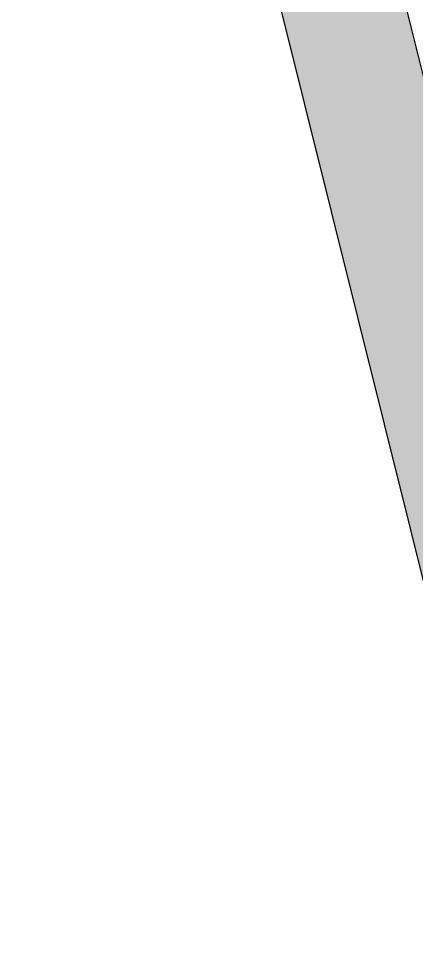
# Model space of a CAD drawing. Header units: inches. Extents: x 122939 to 389145, y 29603 to 529479.
# Drawn here: x 329543 to 330359, y 491318 to 493221 of the extents above; entities that cross this region are included whole.
import ezdxf

# ---------------------------------------------------------------- set-up
doc = ezdxf.new("R2010")
doc.units = ezdxf.units.IN
doc.header["$MEASUREMENT"] = 0
for name, color, linetype in [('A-WALL', 7, 'Continuous'), ('Calliper_wall hatch_CHB', 8, 'Continuous'), ('Layer7', 8, 'Continuous')]:
    doc.layers.add(name, color=color, linetype=linetype)
doc.layers.add('GRC', color=41, linetype='Continuous', lineweight=0)

# ---------------------------------------------------------------- blocks, each defined once
blk = doc.blocks.new('drape wall')
at = {"layer": 'Layer7', "lineweight": 0, "ltscale": 20}
blk.add_spline([(11522.6, -23565.8, 0), (11613.2, -23581.9), (11785.4, -23570.7, 0), (11959.4, -23565), (12049.7, -23584), (12154.4, -23563.8, 0), (12239.5, -23588.3, 0), (12323.9, -23560.8), (12392.8, -23565.8, 0)], degree=3, dxfattribs=at)

msp = doc.modelspace()

# ---------------------------------------------------------------- hatches: boundary and pattern name
at = {"layer": 'Calliper_wall hatch_CHB', "ltscale": 300}
h = msp.add_hatch(dxfattribs=at)
h.set_pattern_fill('AR-CONC', color=256, scale=10, angle=-90, style=0)
h.set_pattern_definition([(333.971423, (279258.244, 592867.086), (11.227812, -71.11917), [7.5, -82.5]), (278.97142, (279258.244, 592867.09), (69.643965, 31.625426), [6, -66]), (24.42287, (279259.18, 592861.16), (80.871776, -39.493744), [6.37402, -70.11421]), (330.15562, (279277.65, 592871.915), (9.70499, -107.5631), [11.25, -123.75]), (20.60706, (279278.46, 592862.95), (117.09634, -67.1822), [9.56103, -105.17138]), (275.15559, (279277.65, 592871.92), (117.09634, -67.1822), [9, -99]), (304.971423, (279275.215, 592861.004), (-24.659192, -67.645578), [7.5, -82.5]), (249.97142, (279275.215, 592861.004), (76.244295, -6.103844), [6, -66]), (355.42287, (279273.16, 592855.37), (51.585102, -73.74942), [6.37402, -70.11421]), (321.471423, (279258.244, 592867.086), (32.598146, 6.857308), [0, -65.2, 0, -67, 0, -66.25]), (291.471423, (279258.244, 592867.086), (44.62585, -16.006101), [0, -38.2, 0, -63.7, 0, -25.25]), (251.471423, (279252.86, 592888.727), (10.6997366, -52.3475577), [0, -25, 0, -78, 0, -103.5]), (241.471423, (279250.446, 592898.43), (23.794676, -54.17642), [0, -32.5, 0, -51.8, 0, -73.5])])
h.paths.add_polyline_path([(330915.975, 489885.561), (331158.579, 489945.921), (329785.262, 495465.722), (329542.658, 495405.363)])

# ---------------------------------------------------------------- linework, layer by layer
at = {"layer": 'A-WALL'}
for p, q in [((331158.579, 489945.921, 0), (329785.262, 495465.722, 0.001)), ((330915.975, 489885.561, 0), (329542.658, 495405.363, 0.001))]:
    msp.add_line(p, q, dxfattribs=at)

# ---------------------------------------------------------------- block references
at = {"layer": 'GRC', "xscale": -1, "rotation": 283.9714232829857}
msp.add_blockref('drape wall', (356164.341, 487574.304, 0), dxfattribs=at)

doc.saveas('drawing.dxf')
